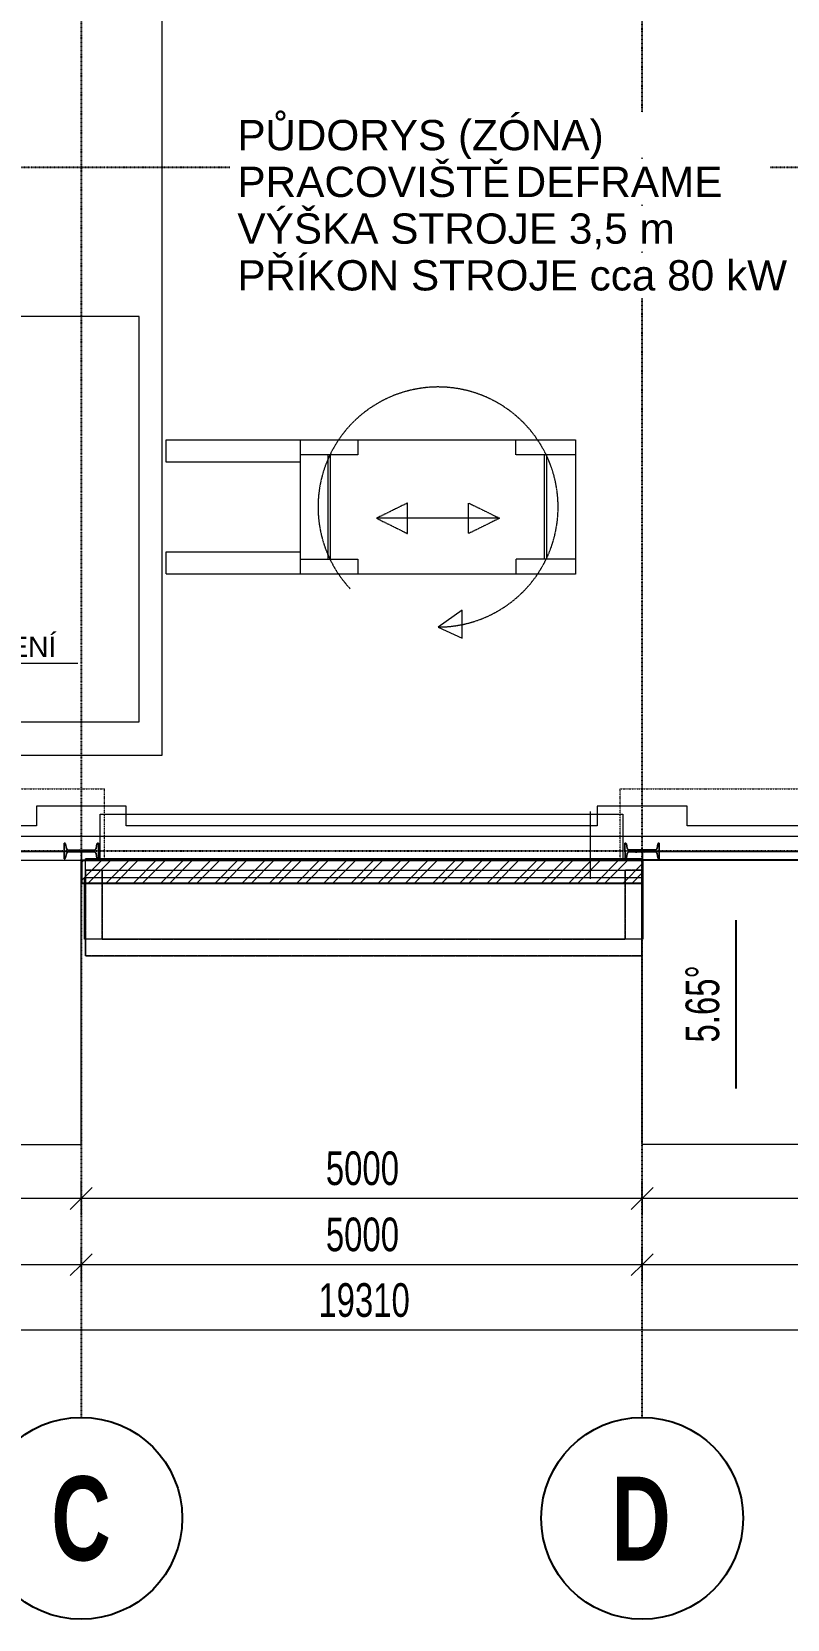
# Model space of a CAD drawing. Header units: millimetres. Extents: x 2179 to 48742, y 3478 to 161002.
# Drawn here: x 25628 to 32363, y 118851 to 133005 of the extents above; entities that cross this region are included whole.
import ezdxf

# ---------------------------------------------------------------- set-up
doc = ezdxf.new("R2010")
doc.units = ezdxf.units.MM
for name, pattern in [('1_Čerchovaná 1_0mm', [2.4, 1.2, -0.6, 0, -0.6]), ('1_Čerchovaná 6_0mm', [12, 6, -3, 0, -3]), ('3_Čárkovaná 1_0mm', [2, 1, -1]), ('IMPORT-DASHED _2_', [9.652, 8.128, -1.524])]:
    doc.linetypes.add(name, pattern=pattern)
for name, color, linetype, lineweight, true_color in [('2966-1_navrh dispozice stroju-HK_02_dwg-1', 7, 'Continuous', 9, 0x919191), ('A-DETL-3', 7, 'Continuous', 18, 0xc0c0c0), ('A-WALL-PATT-1', 9, 'Continuous', 9, 0x808080), ('G-ANNO-TEXT-2', 9, 'Continuous', 9, 0x808080), ('man_ plochy-1', 7, 'IMPORT-DASHED _2_', 9, 0x919191), ('man_ plochy-2', 7, 'Continuous', 9, 0x919191), ('S-GRID-1', 9, '1_Čerchovaná 6_0mm', 25, 0x808080), ('S-GRID-IDEN', 9, 'Continuous', 25, 0x808080), ('S-GRID-IDEN-1', 9, 'Continuous', 9, 0x808080)]:
    doc.layers.add(name, color=color, linetype=linetype, lineweight=lineweight, true_color=true_color)
for name, color, linetype, lineweight in [('A-ANNO-DIMS', 7, 'Continuous', 9), ('A-ANNO-DIMS-150', 7, 'Continuous', 9), ('A-DETL-MBND', 7, '3_Čárkovaná 1_0mm', 9), ('A-DOOR', 7, 'Continuous', 9), ('A-DOOR-HDLN', 7, '1_Čerchovaná 1_0mm', 18), ('A-FLOR', 7, 'Continuous', 9), ('A-FLOR-LEVL', 7, 'Continuous', 9), ('A-WALL', 7, 'Continuous', 9), ('A-WALL-1', 7, 'Continuous', 25), ('G-ANNO-DIMS-1', 7, 'Continuous', 25), ('G-ANNO-TEXT', 7, 'Continuous', 9), ('Obrys-1', 7, 'Continuous', 9), ('Obrys-2', 7, 'IMPORT-DASHED _2_', 9), ('S-COLS', 7, 'Continuous', 9)]:
    doc.layers.add(name, color=color, linetype=linetype, lineweight=lineweight)
doc.styles.add('Arial_1', font='arial.ttf', dxfattribs={"width": 0.7, "height": 300})
doc.styles.add('Arial_2', font='arial.ttf', dxfattribs={"height": 270})
doc.styles.add('Arial_4', font='arial.ttf', dxfattribs={"height": 180})
doc.styles.add('Arial_B_1', font='arialbd.ttf', dxfattribs={"width": 0.7, "height": 750})
doc.dimstyles.new('Vnitřní_-_průhledné', dxfattribs={"dimscale": 304.8, "dimtxt": 306.07782, "dimasz": 0.639764, "dimexe": 0.492126, "dimexo": 0.0625, "dimgap": 0.098425, "dimtad": 1, "dimdec": 0, "dimrnd": 5, "dimzin": 0, "dimdsep": 46, "dimtxsty": 'Arial_1', "dimblk1": 'OBLIQUE', "dimblk2": 'OBLIQUE', "dimsah": 1, "dimcen": 0.09, "dimdle": 0.492126, "dimazin": 0, "dimtfac": 1, "dimtdec": 4, "dimtix": 1, "dimtmove": 0, "dimatfit": 3, "dimfxl": 0.492126, "dimfxlon": 1, "dimtvp": 1, "dimtolj": 1, "dimtzin": 0, "dimarcsym": 2})

# ---------------------------------------------------------------- blocks, each defined once
blk = doc.blocks.new('M_S profily_ sloup - 388384-1NP _ stroje')
at = {"layer": 'S-COLS'}
for p, q in [((225785, 11022), (225713, 10903)), ((225713, 10903), (225785, 11022)), ((225713, 10903), (225717, 10901)), ((225717, 10901), (225713, 10903)), ((225728, 10903), (225754, 10933)), ((225754, 10933), (225728, 10903)), ((225775, 10937), (225975, 10817)), ((225975, 10817), (225775, 10937)), ((225777, 10972), (225792, 11010)), ((225792, 11010), (225777, 10972)), ((225984, 10832), (225784, 10952)), ((225784, 10952), (225984, 10832)), ((225789, 11020), (225785, 11022)), ((225785, 11022), (225789, 11020)), ((225834, 10922), (225825, 10907)), ((225835, 10901), (225825, 10907)), ((225833, 10902), (225844, 10896)), ((225844, 10916), (225834, 10922)), ((225842, 10917), (225853, 10911)), ((225844, 10896), (225853, 10911)), ((225868, 10902), (225859, 10887)), ((225878, 10895), (225868, 10902)), ((225869, 10881), (225859, 10887)), ((225868, 10882), (225878, 10875)), ((225876, 10896), (225887, 10890)), ((225878, 10875), (225887, 10890)), ((225902, 10881), (225893, 10866)), ((225903, 10860), (225893, 10866)), ((225912, 10875), (225902, 10881)), ((225902, 10861), (225912, 10855)), ((225911, 10876), (225921, 10870)), ((225912, 10855), (225921, 10870)), ((225982, 10796), (225967, 10759)), ((225967, 10759), (225982, 10796)), ((225975, 10746), (226046, 10865)), ((226046, 10865), (225975, 10746)), ((226032, 10866), (226006, 10835)), ((226006, 10835), (226032, 10866)), ((226046, 10865), (226042, 10868)), ((226042, 10868), (226046, 10865)), ((225971, 10749), (225975, 10746)), ((225975, 10746), (225971, 10749))]:
    blk.add_line(p, q, dxfattribs=at)
at = {"layer": 'S-COLS', "flags": 128}
for points in [[(225717, 10901), (225719, 10900), (225721, 10900), (225723, 10900), (225725, 10900), (225726, 10901), (225728, 10903)], [(225754, 10933), (225757, 10936), (225760, 10938), (225764, 10939), (225768, 10939), (225772, 10939), (225775, 10937)], [(225784, 10952), (225781, 10954), (225779, 10957), (225777, 10961), (225776, 10965), (225776, 10969), (225777, 10972)], [(225792, 11010), (225793, 11012), (225793, 11014), (225792, 11016), (225792, 11017), (225790, 11019), (225789, 11020)], [(225967, 10759), (225967, 10757), (225967, 10755), (225967, 10753), (225968, 10751), (225969, 10750), (225971, 10749)], [(225975, 10817), (225978, 10814), (225981, 10811), (225982, 10808), (225983, 10804), (225983, 10800), (225982, 10796)], [(226006, 10835), (226003, 10833), (225999, 10831), (225995, 10830), (225992, 10829), (225988, 10830), (225984, 10832)], [(226042, 10868), (226041, 10869), (226039, 10869), (226037, 10869), (226035, 10868), (226033, 10867), (226032, 10866)]]:
    blk.add_lwpolyline(points, dxfattribs=at)
at = {"layer": 'S-COLS'}
for centre, radius, start, end in [((225721, 10908), 8.35, 238.9896, 319.5273), ((225767, 10923), 16.7, 58.9896, 139.5273), ((225793, 10966), 16.7, 158.452, 238.9896), ((225784, 11013), 8.35, 338.452, 58.9896), ((225975, 10756), 8.35, 158.452, 238.9896), ((225967, 10803), 16.7, 338.452, 58.9896), ((225993, 10846), 16.7, 238.9896, 319.5273), ((226038, 10861), 8.35, 58.9896, 139.5273)]:
    blk.add_arc(centre, radius, start, end, dxfattribs=at)
blk = doc.blocks.new('M_S profily_ sloup - 388385-1NP _ stroje')
at = {"layer": 'S-COLS'}
for p, q in [((230070, 8447), (229999, 8327)), ((229999, 8327), (230070, 8447)), ((230013, 8327), (230039, 8358)), ((230039, 8358), (230013, 8327)), ((230061, 8361), (230261, 8241)), ((230261, 8241), (230061, 8361)), ((230063, 8396), (230078, 8434)), ((230078, 8434), (230063, 8396)), ((230074, 8444), (230070, 8447)), ((230070, 8447), (230074, 8444)), ((230270, 8256), (230070, 8376)), ((230070, 8376), (230270, 8256)), ((230111, 8351), (230102, 8336)), ((230121, 8345), (230111, 8351)), ((229999, 8327), (230003, 8325)), ((230003, 8325), (229999, 8327)), ((230112, 8330), (230102, 8336)), ((230110, 8331), (230120, 8325)), ((230119, 8346), (230129, 8340)), ((230120, 8325), (230129, 8340)), ((230145, 8331), (230136, 8316)), ((230146, 8310), (230136, 8316)), ((230144, 8311), (230155, 8305)), ((230155, 8325), (230145, 8331)), ((230153, 8326), (230164, 8320)), ((230155, 8305), (230164, 8320)), ((230179, 8310), (230170, 8295)), ((230180, 8289), (230170, 8295)), ((230178, 8290), (230189, 8284)), ((230189, 8304), (230179, 8310)), ((230187, 8305), (230198, 8299)), ((230189, 8284), (230198, 8299)), ((230268, 8220), (230253, 8183)), ((230253, 8183), (230268, 8220)), ((230260, 8170), (230332, 8289)), ((230332, 8289), (230260, 8170)), ((230317, 8290), (230291, 8259)), ((230291, 8259), (230317, 8290)), ((230332, 8289), (230328, 8292)), ((230328, 8292), (230332, 8289)), ((230256, 8173), (230260, 8170)), ((230260, 8170), (230256, 8173))]:
    blk.add_line(p, q, dxfattribs=at)
at = {"layer": 'S-COLS', "flags": 128}
for points in [[(230039, 8358), (230042, 8360), (230046, 8362), (230049, 8363), (230053, 8363), (230057, 8363), (230061, 8361)], [(230070, 8376), (230067, 8378), (230064, 8381), (230063, 8385), (230062, 8389), (230062, 8393), (230063, 8396)], [(230078, 8434), (230078, 8436), (230078, 8438), (230078, 8440), (230077, 8441), (230076, 8443), (230074, 8444)], [(230003, 8325), (230004, 8324), (230006, 8324), (230008, 8324), (230010, 8324), (230012, 8325), (230013, 8327)], [(230261, 8241), (230264, 8238), (230266, 8235), (230268, 8232), (230269, 8228), (230269, 8224), (230268, 8220)], [(230291, 8259), (230288, 8257), (230285, 8255), (230281, 8254), (230277, 8253), (230273, 8254), (230270, 8256)], [(230328, 8292), (230326, 8293), (230324, 8293), (230322, 8293), (230320, 8292), (230319, 8291), (230317, 8290)], [(230253, 8183), (230252, 8181), (230252, 8179), (230253, 8177), (230253, 8175), (230255, 8174), (230256, 8173)]]:
    blk.add_lwpolyline(points, dxfattribs=at)
at = {"layer": 'S-COLS'}
for centre, radius, start, end in [((230052, 8347), 16.7, 58.9896, 139.5273), ((230078, 8390), 16.7, 158.452, 238.9896), ((230070, 8437), 8.35, 338.452, 58.9896), ((230007, 8332), 8.35, 238.9896, 319.5273), ((230252, 8227), 16.7, 338.452, 58.9896), ((230278, 8270), 16.7, 238.9896, 319.5273), ((230323, 8285), 8.35, 58.9896, 139.5273), ((230260, 8180), 8.35, 158.452, 238.9896)]:
    blk.add_arc(centre, radius, start, end, dxfattribs=at)
blk = doc.blocks.new('M_Vrata_ výsuvná_ sekční - 3000X4000 MM-840892-1NP _ stroje')
at = {"layer": 'A-DOOR'}
for p, q in [((-2000, 180), (2000, 180)), ((-2000, 100), (-2000, 180)), ((2000, 180), (2000, 100)), ((2000, 100), (-2000, 100))]:
    blk.add_line(p, q, dxfattribs=at)
at = {"layer": 'A-DOOR-HDLN'}
for p, q in [((-2203.2, 100), (-2203.2, 738.8)), ((-2203.2, 738.8), (2203.2, 738.8)), ((2203.2, 100), (2203.2, 738.8))]:
    blk.add_line(p, q, dxfattribs=at)
blk = doc.blocks.new('2966-1_navrh dispozice stroju-HK_02_dwg_gbvf-904808-1NP _ stroje')
at = {"layer": 'man_ plochy-1'}
blk.add_arc((0, 0), 1070, 360, 312.9281, dxfattribs=at)
at = {"layer": 'man_ plochy-2', "flags": 128}
blk.add_lwpolyline([(1070, 0), (1170, 216), (919, 216)], close=True, dxfattribs=at)
at = {"layer": 'Obrys-2'}
for p, q in [((464, 969), (-464, 969)), ((464, 949), (-464, 949)), ((464, -960), (-464, -960)), ((464, -980), (-464, -980)), ((600, -1225), (-600, -1225))]:
    blk.add_line(p, q, dxfattribs=at)
at = {"layer": 'Obrys-2', "flags": 128}
for points in [[(-464, 1225), (-464, 693), (-600, 693)], [(-400, -1225), (-400, -2425), (-600, -2425), (-600, 1225), (600, 1225), (600, -2425), (400, -2425), (400, -1225)], [(464, 1225), (464, 693), (600, 693)], [(-600, -715), (-464, -715), (-464, -1225)], [(464, -1225), (464, -715), (600, -715)]]:
    blk.add_lwpolyline(points, dxfattribs=at)
blk = doc.blocks.new('2966-1_navrh dispozice stroju-HK_02_dwg-876232-1NP _ stroje')
at = {"layer": 'man_ plochy-1', "flags": 128}
blk.add_lwpolyline([(-70570, 54573), (-51051, 42840), (-54408, 37254), (-73928, 48988)], close=True, dxfattribs=at)
blk.add_lwpolyline([(-51312, 46511), (-51337, 46205), (-51454, 46275), (-51570, 46345), (-51312, 46511), (-51877, 45571), (-51618, 45737), (-51735, 45807), (-51851, 45878), (-51877, 45571)], dxfattribs=at)
at = {"layer": 'man_ plochy-2'}
blk.add_line((-54509, 44686), (-55190, 43552), dxfattribs=at)
at = {"layer": 'man_ plochy-2', "flags": 128}
blk.add_lwpolyline([(-56689, 41059), (-57661, 39443), (-54562, 37580), (-51411, 42823), (-54509, 44686), (-55678, 42741)], dxfattribs=at)
at = {"layer": 'Obrys-1'}
blk.add_line((-48138, 45550), (-48653, 45859), dxfattribs=at)
at = {"rotation": 328.989640494807}
blk.add_blockref('2966-1_navrh dispozice stroju-HK_02_dwg_gbvf-904808-1NP _ stroje', (-51680, 46093), dxfattribs=at)
blk = doc.blocks.new('Osnova - 6mm-307864-1NP _ stroje')
at = {"layer": 'S-GRID-IDEN'}
blk.add_circle((0, 0), 6, dxfattribs=at)
blk = doc.blocks.new('DIMBLOCK2-1NP _ stroje')
at = {"layer": 'A-ANNO-DIMS-150'}
for p, q in [((31070, 122603), (31070, 122753)), ((35070, 122603), (35070, 122753)), ((35070, 122603), (31070, 122603)), ((31070, 122603), (31070, 122453)), ((35070, 122603), (35070, 122453))]:
    blk.add_line(p, q, dxfattribs=at)
at = {"layer": 'A-ANNO-DIMS-150', "lineweight": 18}
for p, q in [((31070, 122603), (30972, 122505)), ((31070, 122603), (31167, 122700)), ((35070, 122603), (34972, 122505)), ((35070, 122603), (35167, 122700))]:
    blk.add_line(p, q, dxfattribs=at)
at = {"layer": 'A-ANNO-DIMS-150', "color": 0, "insert": (32750, 123022), "char_height": 300, "width": 768.49, "attachment_point": 1, "line_spacing_factor": 0.941778, "style": 'Arial_1'}
blk.add_mtext('4000', dxfattribs=at)
blk = doc.blocks.new('_Oblique')
at = {"color": 0, "linetype": 'ByBlock', "lineweight": -2}
blk.add_line((-0.5, -0.5), (0.5, 0.5), dxfattribs=at)
blk = doc.blocks.new('DIMBLOCK3-1NP _ stroje')
at = {"layer": 'A-ANNO-DIMS-150'}
for p, q in [((26070, 122603), (26070, 122753)), ((31070, 122603), (31070, 122753)), ((31070, 122603), (26070, 122603)), ((26070, 122603), (26070, 122453)), ((31070, 122603), (31070, 122453))]:
    blk.add_line(p, q, dxfattribs=at)
at = {"layer": 'A-ANNO-DIMS-150', "lineweight": 18}
for p, q in [((26070, 122603), (25972, 122505)), ((26070, 122603), (26167, 122700)), ((31070, 122603), (30972, 122505)), ((31070, 122603), (31167, 122700))]:
    blk.add_line(p, q, dxfattribs=at)
at = {"layer": 'A-ANNO-DIMS-150', "color": 0, "insert": (28250, 123022), "char_height": 300, "width": 768.49, "attachment_point": 1, "line_spacing_factor": 0.941778, "style": 'Arial_1'}
blk.add_mtext('5000', dxfattribs=at)
blk = doc.blocks.new('DIMBLOCK4-1NP _ stroje')
at = {"layer": 'A-ANNO-DIMS-150'}
for p, q in [((22070, 122603), (22070, 122753)), ((26070, 122603), (26070, 122753)), ((26070, 122603), (22070, 122603)), ((22070, 122603), (22070, 122453)), ((26070, 122603), (26070, 122453))]:
    blk.add_line(p, q, dxfattribs=at)
at = {"layer": 'A-ANNO-DIMS-150', "lineweight": 18}
for p, q in [((22070, 122603), (21972, 122505)), ((22070, 122603), (22167, 122700)), ((26070, 122603), (25972, 122505)), ((26070, 122603), (26167, 122700))]:
    blk.add_line(p, q, dxfattribs=at)
at = {"layer": 'A-ANNO-DIMS-150', "color": 0, "insert": (23750, 123022), "char_height": 300, "width": 768.49, "attachment_point": 1, "line_spacing_factor": 0.941778, "style": 'Arial_1'}
blk.add_mtext('4000', dxfattribs=at)
blk = doc.blocks.new('DIMBLOCK33-1NP _ stroje')
at = {"layer": 'A-ANNO-DIMS-150'}
for p, q in [((31070, 122012), (31070, 122162)), ((35070, 122012), (35070, 122162)), ((35070, 122012), (31070, 122012)), ((31070, 122012), (31070, 121862)), ((35070, 122012), (35070, 121862))]:
    blk.add_line(p, q, dxfattribs=at)
at = {"layer": 'A-ANNO-DIMS-150', "lineweight": 18}
for p, q in [((31070, 122012), (30972, 121915)), ((31070, 122012), (31167, 122110)), ((35070, 122012), (34972, 121915)), ((35070, 122012), (35167, 122110))]:
    blk.add_line(p, q, dxfattribs=at)
at = {"layer": 'A-ANNO-DIMS-150', "color": 0, "insert": (32750, 122432), "char_height": 300, "width": 768.49, "attachment_point": 1, "line_spacing_factor": 0.941778, "style": 'Arial_1'}
blk.add_mtext('4000', dxfattribs=at)
blk = doc.blocks.new('DIMBLOCK34-1NP _ stroje')
at = {"layer": 'A-ANNO-DIMS-150'}
for p, q in [((26070, 122012), (26070, 122162)), ((31070, 122012), (31070, 122162)), ((31070, 122012), (26070, 122012)), ((26070, 122012), (26070, 121862)), ((31070, 122012), (31070, 121862))]:
    blk.add_line(p, q, dxfattribs=at)
at = {"layer": 'A-ANNO-DIMS-150', "lineweight": 18}
for p, q in [((26070, 122012), (25972, 121915)), ((26070, 122012), (26167, 122110)), ((31070, 122012), (30972, 121915)), ((31070, 122012), (31167, 122110))]:
    blk.add_line(p, q, dxfattribs=at)
at = {"layer": 'A-ANNO-DIMS-150', "color": 0, "insert": (28250, 122432), "char_height": 300, "width": 768.49, "attachment_point": 1, "line_spacing_factor": 0.941778, "style": 'Arial_1'}
blk.add_mtext('5000', dxfattribs=at)
blk = doc.blocks.new('DIMBLOCK35-1NP _ stroje')
at = {"layer": 'A-ANNO-DIMS-150'}
for p, q in [((22070, 122012), (22070, 122162)), ((26070, 122012), (26070, 122162)), ((26070, 122012), (22070, 122012)), ((22070, 122012), (22070, 121862)), ((26070, 122012), (26070, 121862))]:
    blk.add_line(p, q, dxfattribs=at)
at = {"layer": 'A-ANNO-DIMS-150', "lineweight": 18}
for p, q in [((22070, 122012), (21972, 121915)), ((22070, 122012), (22167, 122110)), ((26070, 122012), (25972, 121915)), ((26070, 122012), (26167, 122110))]:
    blk.add_line(p, q, dxfattribs=at)
at = {"layer": 'A-ANNO-DIMS-150', "color": 0, "insert": (23750, 122432), "char_height": 300, "width": 768.49, "attachment_point": 1, "line_spacing_factor": 0.941778, "style": 'Arial_1'}
blk.add_mtext('4000', dxfattribs=at)
blk = doc.blocks.new('DIMBLOCK37-1NP _ stroje')
at = {"layer": 'A-ANNO-DIMS-150'}
for p, q in [((18927, 121427), (18927, 121577)), ((38240, 121427), (38240, 121577)), ((38390, 121427), (18777, 121427)), ((18927, 121427), (18927, 121277)), ((38240, 121427), (38240, 121277))]:
    blk.add_line(p, q, dxfattribs=at)
at = {"layer": 'A-ANNO-DIMS-150', "lineweight": 18}
for p, q in [((18927, 121427), (19025, 121525)), ((38240, 121427), (38337, 121525)), ((18927, 121427), (18830, 121330)), ((38240, 121427), (38142, 121330))]:
    blk.add_line(p, q, dxfattribs=at)
at = {"layer": 'A-ANNO-DIMS-150', "color": 0, "insert": (28183, 121847), "char_height": 300, "width": 960.61, "attachment_point": 1, "line_spacing_factor": 0.941778, "style": 'Arial_1'}
blk.add_mtext('19310', dxfattribs=at)

msp = doc.modelspace()

# ---------------------------------------------------------------- hatches: boundary and pattern name
at = {"layer": 'A-WALL-PATT-1'}
h = msp.add_hatch(dxfattribs=at)
h.set_pattern_fill('FP_4', color=256, angle=76.01036, style=0, pattern_type=2)
h.set_pattern_definition([(45.00036, (-161918.41, 0), (-121.23422, 121.2327), []), (45.00036, (-161837.59, 0.0005), (-121.23422, 121.2327), [])])
h.paths.add_polyline_path([(35077.3, 125414.4), (38215.8, 125414.4), (38215.8, 125614.4), (35077.3, 125614.4)])
h.paths.add_polyline_path([(26072.3, 125414.4), (31077.3, 125414.4), (31077.3, 125614.4), (26072.3, 125614.4)])
h.paths.add_polyline_path([(22072.3, 125414.4), (22072.3, 125614.4), (19123.8, 125614.4), (19123.8, 125414.4)])

# ---------------------------------------------------------------- linework, layer by layer
at = {"layer": 'A-DETL-3'}
msp.add_line((22398.1, 127375.9), (26037.7, 127375.9), dxfattribs=at)
at = {"layer": 'A-DETL-MBND'}
for p, q in [((26107.3, 125529), (26107.3, 124764.4)), ((26107.3, 124764.4), (26107.3, 125529)), ((26107.3, 125529), (26257.3, 125529)), ((26257.3, 125529), (26107.3, 125529)), ((26257.3, 125529), (26257.3, 124914.4)), ((26257.3, 124914.4), (26257.3, 125529)), ((30917.3, 124914.4), (30917.3, 125529)), ((30917.3, 125529), (30917.3, 124914.4)), ((30917.3, 125529), (31067.3, 125529)), ((31067.3, 125529), (30917.3, 125529)), ((31067.3, 124764.4), (31067.3, 125529)), ((31067.3, 125529), (31067.3, 124764.4)), ((30917.3, 124914.4), (26257.3, 124914.4)), ((26257.3, 124914.4), (30917.3, 124914.4)), ((31067.3, 124764.4), (26107.3, 124764.4)), ((26107.3, 124764.4), (31067.3, 124764.4))]:
    msp.add_line(p, q, dxfattribs=at)
at = {"layer": 'A-FLOR'}
for p, q in [((26469.8, 126100.4), (25669.8, 126100.4)), ((25669.8, 126100.4), (25669.8, 125925.4)), ((26469.8, 125925.4), (26469.8, 126100.4)), ((31469.8, 126100.4), (30669.8, 126100.4)), ((30669.8, 126100.4), (30669.8, 125925.4)), ((31469.8, 125925.4), (31469.8, 126100.4)), ((37689.8, 125829), (19447.3, 125829)), ((25669.8, 125925.4), (22469.8, 125925.4)), ((30669.8, 125925.4), (26469.8, 125925.4)), ((34669.8, 125925.4), (31469.8, 125925.4)), ((26097.3, 124914.4), (26097.3, 125464.4)), ((26097.3, 125464.4), (31077.3, 125464.4)), ((31077.3, 125464.4), (31077.3, 124914.4)), ((31077.3, 124914.4), (26097.3, 124914.4))]:
    msp.add_line(p, q, dxfattribs=at)
at = {"layer": 'A-FLOR-LEVL'}
for p, q in [((26069.8, 125616.7), (22069.8, 125616.7)), ((26069.8, 123079.7), (26069.8, 125616.7)), ((35069.8, 125621), (31069.8, 125621)), ((31069.8, 123084.1), (31069.8, 125621)), ((26069.8, 123079.7), (22069.8, 123079.7)), ((35069.8, 123084.1), (31069.8, 123084.1))]:
    msp.add_line(p, q, dxfattribs=at)
at = {"layer": 'A-WALL'}
for p, q in [((26237.3, 126029), (30897.3, 126029)), ((26237.3, 125629), (26237.3, 126029)), ((30897.3, 126029), (30897.3, 125629)), ((31069.8, 125629), (26107.3, 125629)), ((26107.3, 125529), (26107.3, 125629)), ((26237.3, 125629), (30897.3, 125629)), ((31069.8, 125629), (31069.8, 125529)), ((26107.3, 125529), (31069.8, 125529))]:
    msp.add_line(p, q, dxfattribs=at)
at = {"layer": 'A-WALL-1'}
for p, q in [((31077.3, 125614.4), (26072.3, 125614.4)), ((26072.3, 125614.4), (26072.3, 125414.4)), ((31077.3, 125414.4), (31077.3, 125614.4)), ((26072.3, 125414.4), (31077.3, 125414.4))]:
    msp.add_line(p, q, dxfattribs=at)
at = {"layer": 'G-ANNO-DIMS-1'}
msp.add_line((31905.3, 125084.3), (31905.3, 123584.3), dxfattribs=at)
at = {"layer": 'S-GRID-1'}
for p, q in [((26069.8, 158068.3), (26069.8, 120650.8)), ((31069.8, 120650.8), (31069.8, 158068.3)), ((15251.9, 131797.9), (41989.2, 131797.9)), ((15251.9, 125700.4), (41989.2, 125700.4))]:
    msp.add_line(p, q, dxfattribs=at)

# ---------------------------------------------------------------- block references
at = {"layer": '2966-1_navrh dispozice stroju-HK_02_dwg-1', "rotation": 301.0103595051887}
msp.add_blockref('2966-1_navrh dispozice stroju-HK_02_dwg-876232-1NP _ stroje', (16370.5, 60726.8), dxfattribs=at)
at = {"layer": 'A-DOOR-HDLN'}
for p in [(24072.3, 125514.4), (33077.3, 125514.4)]:
    msp.add_blockref('M_Vrata_ výsuvná_ sekční - 3000X4000 MM-840892-1NP _ stroje', p, dxfattribs=at)
at = {"layer": 'S-COLS', "rotation": 31.01035950519297}
for name in ['M_S profily_ sloup - 388384-1NP _ stroje', 'M_S profily_ sloup - 388385-1NP _ stroje']:
    msp.add_blockref(name, (-161918.4, 0), dxfattribs=at)
at = {"layer": 'S-GRID-IDEN', "xscale": 149.9999999999999, "yscale": 149.9999999999999, "zscale": 149.9999999999999, "rotation": 180}
msp.add_blockref('Osnova - 6mm-307864-1NP _ stroje', (26069.8, 119750.8), dxfattribs=at)
at = {"layer": 'S-GRID-IDEN', "xscale": 149.9999999999999, "yscale": 149.9999999999999, "zscale": 149.9999999999999}
msp.add_blockref('Osnova - 6mm-307864-1NP _ stroje', (31069.8, 119750.8), dxfattribs=at)

# ---------------------------------------------------------------- texts
at = {"layer": 'G-ANNO-TEXT-2', "insert": (23346.5, 127610.7), "char_height": 180, "width": 3415.189, "attachment_point": 1, "style": 'Arial_4'}
msp.add_mtext('ČNOSTNÍ OPLOCENÍ  ', dxfattribs=at)
at = {"layer": 'S-GRID-IDEN-1', "char_height": 750, "width": 648.164, "attachment_point": 1, "style": 'Arial_B_1'}
for s, insert in [('\\fArial|b1|i0|c238|p34|;\\W.7;C', (25802.7, 120125.4)), ('\\fArial|b1|i0|c238|p34|;\\W.7;D', (30795, 120121.9))]:
    msp.add_mtext(s, dxfattribs=dict(at, insert=insert))

# ---------------------------------------------------------------- dimensions: what is measured, and where the dimension line sits
at = {"layer": 'A-ANNO-DIMS'}
dim = msp.add_linear_dim(base=(22069.8, 122602.8), p1=(26069.8, 122452.8), p2=(22069.8, 122452.8), angle=0, dimstyle='Vnitřní_-_průhledné', override={"dimpost": '<>', "dimfxl": 4000}, dxfattribs=at)
dim.commit()
dim.dimension.update_dxf_attribs({"geometry": 'DIMBLOCK4-1NP _ stroje', "text_midpoint": (24069.8, 122785.9)})
for base, p1, p2, override, picture, middle in [((26069.8, 122602.8), (31069.8, 122452.8), (26069.8, 122452.8), {"dimpost": '<>', "dimfxl": 5000}, 'DIMBLOCK3-1NP _ stroje', (28569.8, 122785.9)), ((31069.8, 122602.8), (35069.8, 122452.8), (31069.8, 122452.8), {"dimpost": '<>', "dimfxl": 4000}, 'DIMBLOCK2-1NP _ stroje', (33069.8, 122785.9)), ((22069.8, 122012.5), (26069.8, 121862.5), (22069.8, 121862.5), {"dimpost": '<>', "dimfxl": 4000}, 'DIMBLOCK35-1NP _ stroje', (24069.8, 122195.7)), ((26069.8, 122012.5), (31069.8, 121862.5), (26069.8, 121862.5), {"dimpost": '<>', "dimfxl": 5000}, 'DIMBLOCK34-1NP _ stroje', (28569.8, 122195.7)), ((31069.8, 122012.5), (35069.8, 121862.5), (31069.8, 121862.5), {"dimpost": '<>', "dimfxl": 4000}, 'DIMBLOCK33-1NP _ stroje', (33069.8, 122195.7)), ((18927.3001, 121427.3904), (38239.7796, 121577.3904), (18927.3001, 121577.3904), {"dimpost": '<>', "dimfxl": 19312.479498}, 'DIMBLOCK37-1NP _ stroje', (28583.5398, 121610.6646))]:
    dim = msp.add_linear_dim(base=base, p1=p1, p2=p2, dimstyle='Vnitřní_-_průhledné', override=override, dxfattribs=at)
    dim.commit()
    dim.dimension.update_dxf_attribs({"geometry": picture, "text_midpoint": middle})

# ---------------------------------------------------------------- next in the draw order: texts
at = {"layer": 'G-ANNO-DIMS-1', "insert": (31456.7, 123993), "char_height": 300, "width": 819.03, "attachment_point": 1, "rotation": 90, "line_spacing_factor": 0.941778, "style": 'Arial_1', "bg_fill": 3, "box_fill_scale": 1.25, "bg_fill_color": 256, "bg_fill_true_color": 13158600, "bg_fill_transparency": 0}
msp.add_mtext('5.65°', dxfattribs=at)
at = {"layer": 'G-ANNO-TEXT', "insert": (27461.6, 132218.1), "char_height": 270, "width": 300.633, "attachment_point": 1, "style": 'Arial_2', "bg_fill": 3, "box_fill_scale": 1.25, "bg_fill_color": 256, "bg_fill_true_color": 13158600, "bg_fill_transparency": 0}
msp.add_mtext('\\fArial|b0|i0|c238|p34|;P', dxfattribs=at)

# ---------------------------------------------------------------- next in the draw order: texts
at = {"layer": 'G-ANNO-TEXT', "insert": (27709.7, 132218.1), "char_height": 270, "width": 3679.746, "attachment_point": 1, "style": 'Arial_2', "bg_fill": 3, "box_fill_scale": 1.25, "bg_fill_color": 256, "bg_fill_true_color": 13158600, "bg_fill_transparency": 0}
msp.add_mtext('ŮDORYS (ZÓNA) ', dxfattribs=at)

# ---------------------------------------------------------------- next in the draw order: texts
at = {"layer": 'G-ANNO-TEXT', "insert": (27461.6, 131801.4), "char_height": 270, "width": 3006.328, "attachment_point": 1, "style": 'Arial_2', "bg_fill": 3, "box_fill_scale": 1.25, "bg_fill_color": 256, "bg_fill_true_color": 13158600, "bg_fill_transparency": 0}
msp.add_mtext('PRACOVIŠTĚ ', dxfattribs=at)

# ---------------------------------------------------------------- next in the draw order: texts
at = {"layer": 'G-ANNO-TEXT', "insert": (29942.1, 131801.4), "char_height": 270, "width": 2200.632, "attachment_point": 1, "style": 'Arial_2', "bg_fill": 3, "box_fill_scale": 1.25, "bg_fill_color": 256, "bg_fill_true_color": 13158600, "bg_fill_transparency": 0}
msp.add_mtext('DEFRAME', dxfattribs=at)

# ---------------------------------------------------------------- next in the draw order: texts
at = {"layer": 'G-ANNO-TEXT', "insert": (27461.6, 131384.6), "char_height": 270, "width": 4617.72, "attachment_point": 1, "style": 'Arial_2', "bg_fill": 3, "box_fill_scale": 1.25, "bg_fill_color": 256, "bg_fill_true_color": 13158600, "bg_fill_transparency": 0}
msp.add_mtext('VÝŠKA STROJE 3,5 m', dxfattribs=at)

# ---------------------------------------------------------------- next in the draw order: texts
at = {"layer": 'G-ANNO-TEXT', "insert": (27461.6, 130967.9), "char_height": 270, "width": 300.633, "attachment_point": 1, "style": 'Arial_2', "bg_fill": 3, "box_fill_scale": 1.25, "bg_fill_color": 256, "bg_fill_true_color": 13158600, "bg_fill_transparency": 0}
msp.add_mtext('\\fArial|b0|i0|c238|p34|;P', dxfattribs=at)

# ---------------------------------------------------------------- next in the draw order: texts
at = {"layer": 'G-ANNO-TEXT', "insert": (27709.7, 130967.9), "char_height": 270, "width": 5555.694, "attachment_point": 1, "style": 'Arial_2', "bg_fill": 3, "box_fill_scale": 1.25, "bg_fill_color": 256, "bg_fill_true_color": 13158600, "bg_fill_transparency": 0}
msp.add_mtext('ŘÍKON STROJE cca 80 kW', dxfattribs=at)

doc.saveas('drawing.dxf')
